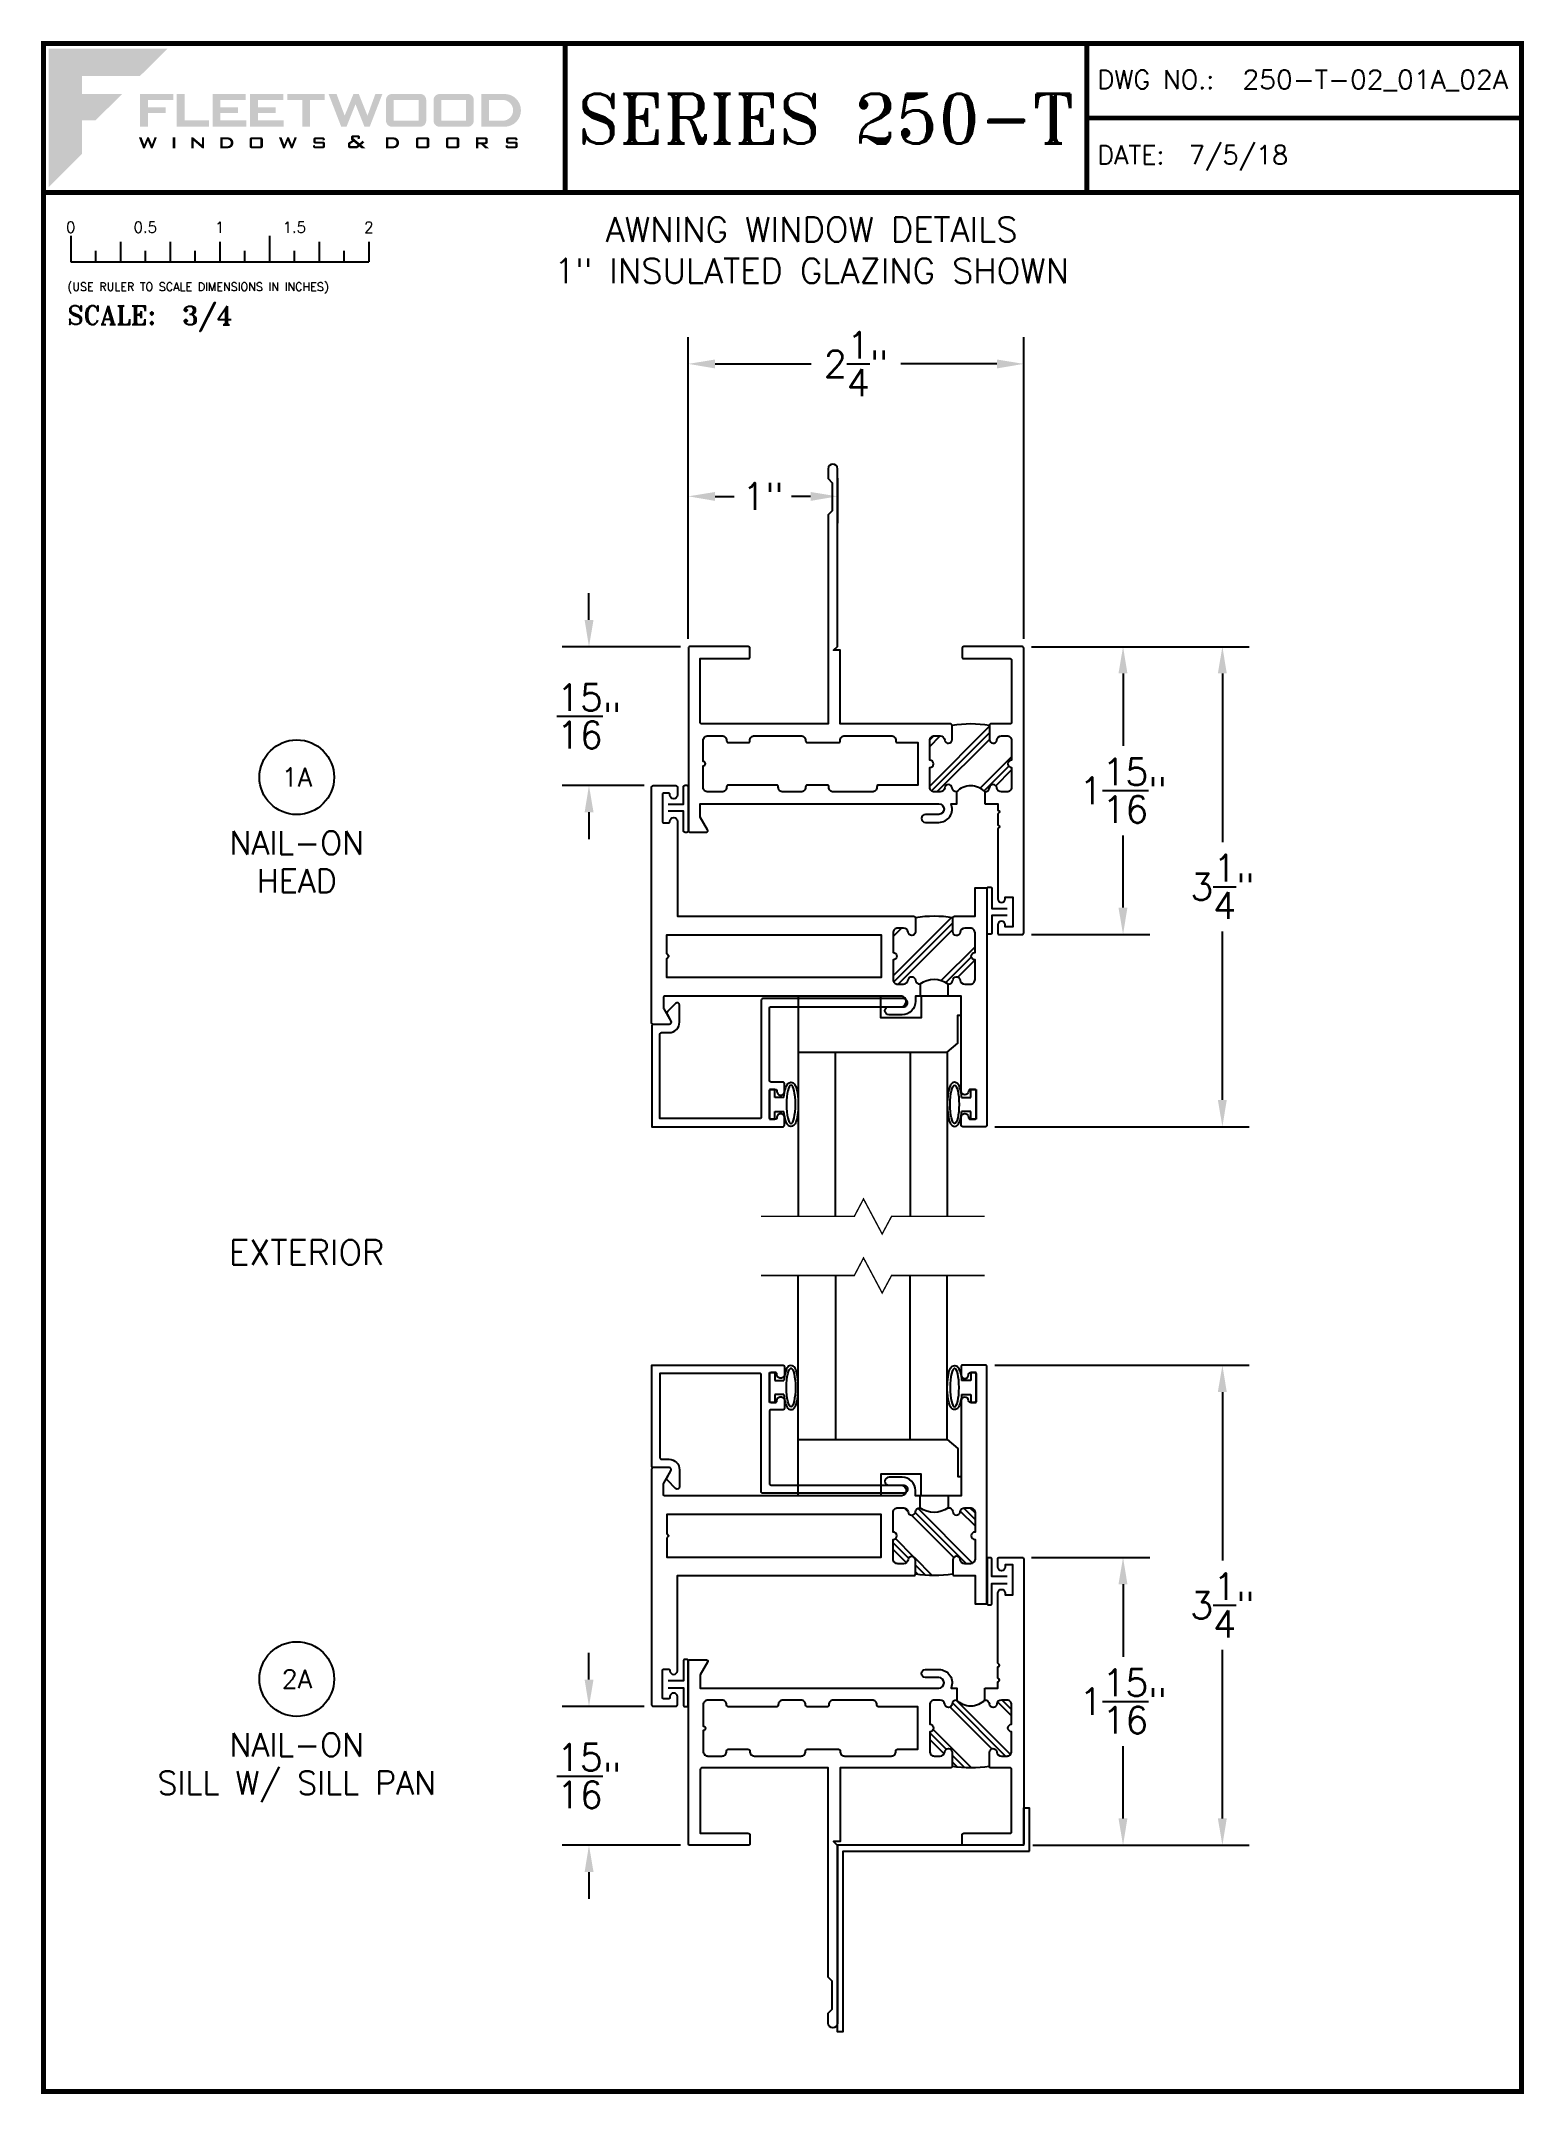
# Paper-space layout 'DETAIL 1A & 2A' of a CAD drawing. Extents: x 0.3 to 7.8, y 0.1 to 10.4.
# The model-space entities are those that its viewports show. They can reach past a viewport. Long polylines and large blocks are cut down to what shows.
import ezdxf
from ezdxf.enums import TextEntityAlignment as Align

# ---------------------------------------------------------------- set-up
doc = ezdxf.new("R2010")
doc.units = 0
doc.header["$LTSCALE"] = 0.25
doc.header["$MEASUREMENT"] = 0
doc.layers.get('0').update_dxf_attribs({"linetype": 'CONTINUOUS'})
doc.layers.get('DEFPOINTS').update_dxf_attribs({"linetype": 'CONTINUOUS'})
for name, color, linetype in [('DIM', 7, 'CONTINUOUS'), ('FRAME', 1, 'CONTINUOUS'), ('GLASS', 7, 'CONTINUOUS'), ('MISC', 7, 'CONTINUOUS'), ('VENT', 5, 'CONTINUOUS'), ('YK_GLASS_STOP', 5, 'CONTINUOUS')]:
    doc.layers.add(name, color=color, linetype=linetype)
doc.layers.add('VP', color=40, linetype='CONTINUOUS', plot=False)
doc.layers.get('VP').off()
doc.styles.add('ROMANS', font='romans')
doc.styles.add('ROMANT', font='romant')
doc.styles.add('SIMPLEX-094', font='simplex.shx', dxfattribs={"height": 0.094})
doc.styles.get("Standard").update_dxf_attribs({"font": 'simplex.shx'})
doc.dimstyles.new('THREE-QUARTER SCALE', dxfattribs={"dimscale": 0.75, "dimtxt": 0.18, "dimasz": 0.18, "dimexe": 0.18, "dimexo": 0.0625, "dimgap": 0.09, "dimtad": 0, "dimtih": 1, "dimtoh": 1, "dimdec": 4, "dimlfac": 1.333, "dimzin": 0, "dimdsep": 46, "dimlunit": 4, "dimtxsty": 'Standard', "dimcen": 0.09, "dimadec": 0, "dimazin": 0, "dimtfac": 1, "dimtdec": 4, "dimtofl": 0, "dimtmove": 0, "dimatfit": 3, "dimfxl": 0, "dimtolj": 1, "dimtzin": 0, "dimarcsym": 0})

# ---------------------------------------------------------------- blocks, each defined once
blk = doc.blocks.new('sectball')
blk.add_circle((0, 0), 0.125)
blk.add_attdef('NO', text='', height=0.062).set_placement((0, 0), align=Align.MIDDLE_CENTER)
for tag, p in [('LINE1', (0, -0.2588)), ('LINE2', (0, -0.3864)), ('LINE3', (0, -0.5214))]:
    blk.add_attdef(tag, text='', height=0.078).set_placement(p, align=Align.CENTER)
blk = doc.blocks.new('Fleetwood_Logo_6-10-15')
h = blk.add_hatch(color=154)
h.dxf.hatch_style = 1
h.paths.add_polyline_path([(0.2526, -0.0017), (0.0019, -0.0017), (0.0019, -0.2942), (0.0725, -0.2236), (0.0725, -0.1535), (0.1007, -0.1535), (0.1567, -0.0976), (0.0725, -0.0976), (0.0725, -0.0596), (0.1946, -0.0596)])
h = blk.add_hatch(color=251)
h.dxf.hatch_style = 1
h.paths.add_polyline_path([(0.2487, -0.1256), (0.2112, -0.1256), (0.2112, -0.1102), (0.2647, -0.1102), (0.2647, -0.0976), (0.1946, -0.0976), (0.1946, -0.1667), (0.2112, -0.1667), (0.2112, -0.1377), (0.2487, -0.1377)])
h = blk.add_hatch(color=251)
h.dxf.hatch_style = 1
h.paths.add_polyline_path([(0.2886, -0.0976), (0.272, -0.0976), (0.272, -0.1667), (0.3401, -0.1667), (0.3401, -0.1535), (0.2886, -0.1535)])
h = blk.add_hatch(color=251)
h.dxf.hatch_style = 1
h.paths.add_polyline_path([(0.4175, -0.0976), (0.3474, -0.0976), (0.3474, -0.1667), (0.4185, -0.1667), (0.4185, -0.1534), (0.364, -0.1534), (0.364, -0.1377), (0.4015, -0.1377), (0.4015, -0.1256), (0.364, -0.1256), (0.364, -0.1102), (0.4175, -0.1102)])
h = blk.add_hatch(color=251)
h.dxf.hatch_style = 1
h.paths.add_polyline_path([(0.4965, -0.0976), (0.4264, -0.0976), (0.4264, -0.1667), (0.4975, -0.1667), (0.4975, -0.1534), (0.443, -0.1534), (0.443, -0.1377), (0.4804, -0.1377), (0.4804, -0.1256), (0.443, -0.1256), (0.443, -0.1102), (0.4965, -0.1102)])
h = blk.add_hatch(color=251)
h.dxf.hatch_style = 1
h.paths.add_polyline_path([(0.5842, -0.0976), (0.5054, -0.0976), (0.5054, -0.1102), (0.5365, -0.1102), (0.5365, -0.1667), (0.5531, -0.1667), (0.5531, -0.1102), (0.5842, -0.1102)])
h = blk.add_hatch(color=251)
h.dxf.hatch_style = 1
h.paths.add_polyline_path([(0.6089, -0.0976), (0.5921, -0.0976), (0.6188, -0.1667), (0.63, -0.1667), (0.6489, -0.1192), (0.6679, -0.1667), (0.6789, -0.1667), (0.7056, -0.0976), (0.6908, -0.0976), (0.6742, -0.1433), (0.6558, -0.0976), (0.6446, -0.0976), (0.6261, -0.1433)])
h = blk.add_hatch(color=251)
h.dxf.hatch_style = 1
h.paths.add_polyline_path([(0.7853, -0.0976), (0.726, -0.0976, 0.414214), (0.7133, -0.1102), (0.7133, -0.154, 0.414214), (0.726, -0.1667), (0.7853, -0.1667, 0.414214), (0.798, -0.154), (0.798, -0.1102, 0.414214)])
h.paths.add_polyline_path([(0.7819, -0.1102), (0.7819, -0.154), (0.7294, -0.154), (0.7294, -0.1102)], flags=16)
h = blk.add_hatch(color=251)
h.dxf.hatch_style = 1
h.paths.add_polyline_path([(0.8856, -0.0976), (0.8262, -0.0976, 0.414214), (0.8136, -0.1102), (0.8136, -0.154, 0.414214), (0.8262, -0.1667), (0.8856, -0.1667, 0.414214), (0.8982, -0.154), (0.8982, -0.1102, 0.414214)])
h.paths.add_polyline_path([(0.8822, -0.1102), (0.8822, -0.154), (0.8296, -0.154), (0.8296, -0.1102)], flags=16)
h = blk.add_hatch(color=251)
h.dxf.hatch_style = 1
h.paths.add_polyline_path([(0.9632, -0.0976), (0.914, -0.0976), (0.914, -0.1667), (0.9632, -0.1667, 1)])
h.paths.add_polyline_path([(0.9301, -0.1102), (0.9593, -0.1102, -1), (0.9593, -0.154), (0.9301, -0.154)], flags=16)
h = blk.add_hatch(color=7)
h.dxf.hatch_style = 1
h.paths.add_polyline_path([(0.2301, -0.1891), (0.2251, -0.1891), (0.2196, -0.2043), (0.2134, -0.1891), (0.2097, -0.1891), (0.2035, -0.2043), (0.1978, -0.1891), (0.1922, -0.1891), (0.2011, -0.2121), (0.2048, -0.2121), (0.2112, -0.1963), (0.2175, -0.2121), (0.2212, -0.2121)])
h = blk.add_hatch(color=7)
h.dxf.hatch_style = 1
h.paths.add_polyline_path([(0.2691, -0.1891), (0.2637, -0.1891), (0.2637, -0.2118), (0.2637, -0.2121), (0.2691, -0.2121)])
h = blk.add_hatch(color=7)
h.dxf.hatch_style = 1
h.paths.add_polyline_path([(0.3077, -0.1964), (0.3259, -0.2121), (0.3298, -0.2121), (0.3298, -0.1891), (0.325, -0.1891), (0.325, -0.2047), (0.3067, -0.1891), (0.3029, -0.1891), (0.3029, -0.2121), (0.3077, -0.2121)])
h = blk.add_hatch(color=7)
h.dxf.hatch_style = 1
h.paths.add_polyline_path([(0.3801, -0.1891), (0.3637, -0.1891), (0.3637, -0.2121), (0.3801, -0.2121, 1)])
h.paths.add_polyline_path([(0.3691, -0.2079), (0.3691, -0.1933), (0.3788, -0.1933, -1), (0.3788, -0.2079)], flags=16)
h = blk.add_hatch(color=7)
h.dxf.hatch_style = 1
h.paths.add_polyline_path([(0.4537, -0.2079), (0.4537, -0.1933, 0.414214), (0.4495, -0.1891), (0.4297, -0.1891, 0.414214), (0.4255, -0.1933), (0.4255, -0.2079, 0.414214), (0.4297, -0.2121), (0.4495, -0.2121, 0.414214)])
h.paths.add_polyline_path([(0.4308, -0.2079), (0.4308, -0.1933), (0.4484, -0.1933), (0.4484, -0.2079)], flags=16)
h = blk.add_hatch(color=7)
h.dxf.hatch_style = 1
h.paths.add_polyline_path([(0.5253, -0.1891), (0.5203, -0.1891), (0.5148, -0.2043), (0.5087, -0.1891), (0.5049, -0.1891), (0.4988, -0.2043), (0.493, -0.1891), (0.4874, -0.1891), (0.4963, -0.2121), (0.5001, -0.2121), (0.5064, -0.1963), (0.5127, -0.2121), (0.5164, -0.2121)])
h = blk.add_hatch(color=7)
h.dxf.hatch_style = 1
h.paths.add_polyline_path([(0.5801, -0.1891), (0.5643, -0.1891, 0.414214), (0.56, -0.1933), (0.56, -0.1981, 0.414214), (0.5643, -0.2024), (0.58, -0.2024), (0.58, -0.2078), (0.5637, -0.2078), (0.5637, -0.2052), (0.5591, -0.2062), (0.5591, -0.2078, 0.414214), (0.5634, -0.2121), (0.5805, -0.2121, 0.414214), (0.5848, -0.2078), (0.5848, -0.2024, 0.414214), (0.5805, -0.1982), (0.5648, -0.1982), (0.5648, -0.193), (0.5798, -0.193), (0.5798, -0.1958), (0.5843, -0.1948), (0.5843, -0.1933, 0.414214)])
h = blk.add_hatch(color=7)
h.dxf.hatch_style = 1
h.paths.add_polyline_path([(0.645, -0.1913, -0.222262), (0.6447, -0.1906), (0.6447, -0.1892), (0.6535, -0.1892), (0.6535, -0.193), (0.6587, -0.1918), (0.6587, -0.189, 0.414214), (0.6544, -0.1847), (0.6437, -0.1847, 0.414214), (0.6394, -0.189), (0.6394, -0.1922, 0.222262), (0.6407, -0.1948), (0.6415, -0.1955), (0.6345, -0.1998, 0.260684), (0.6329, -0.2027), (0.6329, -0.2078, 0.414214), (0.6372, -0.2121), (0.6514, -0.2121, 0.17577), (0.6536, -0.2113), (0.657, -0.2085), (0.6614, -0.2121), (0.6699, -0.2121), (0.6613, -0.2049), (0.6676, -0.1997), (0.6637, -0.1964), (0.6574, -0.2017)])
h.paths.add_polyline_path([(0.6532, -0.2052), (0.6509, -0.2072, -0.17577), (0.6502, -0.2074), (0.6382, -0.2074), (0.6382, -0.2033, -0.260684), (0.6387, -0.2025), (0.6451, -0.1985)], flags=16)
h = blk.add_hatch(color=7)
h.dxf.hatch_style = 1
h.paths.add_polyline_path([(0.7294, -0.1891), (0.713, -0.1891), (0.713, -0.2121), (0.7294, -0.2121, 1)])
h.paths.add_polyline_path([(0.7184, -0.2079), (0.7184, -0.1933), (0.7281, -0.1933, -1), (0.7281, -0.2079)], flags=16)
h = blk.add_hatch(color=7)
h.dxf.hatch_style = 1
h.paths.add_polyline_path([(0.8045, -0.2079), (0.8045, -0.1933, 0.414214), (0.8003, -0.1891), (0.7805, -0.1891, 0.414214), (0.7763, -0.1933), (0.7763, -0.2079, 0.414214), (0.7805, -0.2121), (0.8003, -0.2121, 0.414214)])
h.paths.add_polyline_path([(0.7816, -0.2079), (0.7816, -0.1933), (0.7992, -0.1933), (0.7992, -0.2079)], flags=16)
h = blk.add_hatch(color=7)
h.dxf.hatch_style = 1
h.paths.add_polyline_path([(0.8678, -0.2079), (0.8678, -0.1933, 0.414214), (0.8636, -0.1891), (0.8438, -0.1891, 0.414214), (0.8396, -0.1933), (0.8396, -0.2079, 0.414214), (0.8438, -0.2121), (0.8636, -0.2121, 0.414214)])
h.paths.add_polyline_path([(0.8449, -0.2079), (0.8449, -0.1933), (0.8624, -0.1933), (0.8624, -0.2079)], flags=16)
h = blk.add_hatch(color=7)
h.dxf.hatch_style = 1
h.paths.add_polyline_path([(0.9277, -0.1993), (0.9277, -0.1933, 0.414214), (0.9235, -0.1891), (0.9028, -0.1891), (0.9028, -0.2121), (0.9082, -0.2121), (0.9082, -0.2035), (0.9131, -0.2035), (0.9224, -0.2121), (0.9303, -0.2121), (0.9197, -0.2035), (0.9235, -0.2035, 0.414214)])
h.paths.add_polyline_path([(0.9082, -0.1993), (0.9082, -0.1933), (0.9214, -0.1933, -0.414214), (0.9224, -0.1943), (0.9224, -0.1983, -0.414214), (0.9214, -0.1993)], flags=16)
h = blk.add_hatch(color=7)
h.dxf.hatch_style = 1
h.paths.add_polyline_path([(0.9867, -0.1982), (0.971, -0.1982), (0.971, -0.193), (0.9859, -0.193), (0.9859, -0.1958), (0.9905, -0.1948), (0.9905, -0.1933, 0.414214), (0.9863, -0.1891), (0.9705, -0.1891, 0.414214), (0.9662, -0.1933), (0.9662, -0.1981, 0.414214), (0.9705, -0.2024), (0.9862, -0.2024), (0.9862, -0.2078), (0.9699, -0.2078), (0.9699, -0.2052), (0.9653, -0.2062), (0.9653, -0.2078, 0.414214), (0.9696, -0.2121), (0.9867, -0.2121, 0.414214), (0.991, -0.2078), (0.991, -0.2024, 0.414214)])
blk = doc.blocks.new('A-SIZE_P')
at = {"const_width": 0.025}
blk.add_lwpolyline([(0.313, 0.125), (7.751, 0.125), (7.751, 10.437), (0.313, 10.437)], close=True, dxfattribs=at)
for points in [[(2.938, 10.437), (2.938, 9.687)], [(5.563, 10.437), (5.563, 9.687)], [(5.563, 10.062), (7.751, 10.062)], [(0.313, 9.687), (7.751, 9.687)]]:
    blk.add_lwpolyline(points, dxfattribs=at)
at = {"xscale": 2.387023416083395, "yscale": 2.387023416083395, "zscale": 2.387023416083395}
blk.add_blockref('Fleetwood_Logo_6-10-15', (0.334, 10.416), dxfattribs=at)
for s, style, p in [('DWG NO.:', 'SIMPLEX-094', (5.617, 10.209)), ('DATE:', 'SIMPLEX-094', (5.616, 9.829)), ('SCALE:', 'ROMANT', (0.433, 9.022))]:
    blk.add_text(s, height=0.094, dxfattribs=dict(style=style)).set_placement(p)
for tag, p, style in [('DWG_NO', (6.346, 10.209), 'SIMPLEX-094'), ('DATE', (6.077, 9.829), 'SIMPLEX-094'), ('SCALE', (1.011, 9.02), 'ROMANT')]:
    blk.add_attdef(tag, p, '', height=0.094, dxfattribs=dict(style=style))
for tag, height, style, width, p, p2 in [('DWG_NO_F', 0.094, 'SIMPLEX-094', 1.745692, (6.347, 10.209), (7.683, 10.209)), ('PRODUCT', 0.25, 'ROMANT', 1.390728, (3.001, 9.934), (5.5, 9.934))]:
    blk.add_attdef(tag, text='', height=height, dxfattribs=dict(style=style, width=width)).set_placement(p, p2, align=Align.FIT)
blk = doc.blocks.new('*D78')
at = {"layer": 'DEFPOINTS', "color": 0}
for p in [(3.381, 2.064), (3.058, 1.365), (3.566, 1.365)]:
    blk.add_point(p, dxfattribs=at)
at = {"layer": 'GLASS', "color": 0, "lineweight": -2}
for p, q in [((3.058, 2.199), (3.058, 2.334)), ((3.335, 2.064), (2.923, 2.064)), ((3.519, 1.365), (2.923, 1.365)), ((3.058, 1.23), (3.058, 1.095))]:
    blk.add_line(p, q, dxfattribs=at)
at = {"layer": 'GLASS', "color": 0}
for points in [[(3.036, 2.199), (3.081, 2.199), (3.058, 2.064)], [(3.036, 1.23), (3.081, 1.23), (3.058, 1.365)]]:
    blk.add_solid(points, dxfattribs=at)
at = {"layer": 'GLASS', "color": 0, "insert": (3.058, 1.713), "char_height": 0.135, "attachment_point": 5}
blk.add_mtext('\\A1;{\\H1.000000x;\\S15/16;}"', dxfattribs=at)
blk = doc.blocks.new('*D79')
at = {"layer": 'DEFPOINTS', "color": 0}
for p in [(3.566, 7.4), (3.058, 6.701), (3.381, 6.701)]:
    blk.add_point(p, dxfattribs=at)
at = {"layer": 'GLASS', "color": 0, "lineweight": -2}
for p, q in [((3.058, 7.535), (3.058, 7.67)), ((3.519, 7.4), (2.923, 7.4)), ((3.335, 6.701), (2.923, 6.701)), ((3.058, 6.566), (3.058, 6.431))]:
    blk.add_line(p, q, dxfattribs=at)
at = {"layer": 'GLASS', "color": 0}
for points in [[(3.036, 7.535), (3.081, 7.535), (3.058, 7.4)], [(3.036, 6.566), (3.081, 6.566), (3.058, 6.701)]]:
    blk.add_solid(points, dxfattribs=at)
at = {"layer": 'GLASS', "color": 0, "insert": (3.058, 7.05), "char_height": 0.135, "attachment_point": 5}
blk.add_mtext('\\A1;{\\H1.000000x;\\S15/16;}"', dxfattribs=at)
blk = doc.blocks.new('*D80')
at = {"layer": 'DEFPOINTS', "color": 0}
for p in [(5.238, 7.4), (5.238, 5.951), (5.746, 5.951)]:
    blk.add_point(p, dxfattribs=at)
at = {"layer": 'GLASS', "color": 0, "lineweight": -2}
for p, q in [((5.285, 7.4), (5.881, 7.4)), ((5.746, 7.265), (5.746, 6.9)), ((5.746, 6.086), (5.746, 6.45)), ((5.285, 5.951), (5.881, 5.951))]:
    blk.add_line(p, q, dxfattribs=at)
at = {"layer": 'GLASS', "color": 0}
for points in [[(5.723, 7.265), (5.768, 7.265), (5.746, 7.4)], [(5.723, 6.086), (5.768, 6.086), (5.746, 5.951)]]:
    blk.add_solid(points, dxfattribs=at)
at = {"layer": 'GLASS', "color": 0, "insert": (5.746, 6.675), "char_height": 0.135, "attachment_point": 5}
blk.add_mtext('\\A1;1{\\H1.000000x;\\S15/16;}"', dxfattribs=at)
blk = doc.blocks.new('*D81')
at = {"layer": 'DEFPOINTS', "color": 0}
for p in [(5.238, 7.4), (5.054, 4.983), (6.246, 4.983)]:
    blk.add_point(p, dxfattribs=at)
at = {"layer": 'GLASS', "color": 0, "lineweight": -2}
for p, q in [((5.285, 7.4), (6.381, 7.4)), ((6.246, 7.265), (6.246, 6.416)), ((6.246, 5.118), (6.246, 5.966)), ((5.101, 4.983), (6.381, 4.983))]:
    blk.add_line(p, q, dxfattribs=at)
at = {"layer": 'GLASS', "color": 0}
for points in [[(6.223, 7.265), (6.268, 7.265), (6.246, 7.4)], [(6.223, 5.118), (6.268, 5.118), (6.246, 4.983)]]:
    blk.add_solid(points, dxfattribs=at)
at = {"layer": 'GLASS', "color": 0, "insert": (6.246, 6.191), "char_height": 0.135, "attachment_point": 5}
blk.add_mtext('\\A1;3{\\H1.000000x;\\S1/4;}"', dxfattribs=at)
blk = doc.blocks.new('*D82')
at = {"layer": 'DEFPOINTS', "color": 0}
for p in [(5.246, 8.824), (3.558, 7.392), (5.246, 7.392)]:
    blk.add_point(p, dxfattribs=at)
at = {"layer": 'GLASS', "color": 0, "lineweight": -2}
for p, q in [((3.558, 7.439), (3.558, 8.959)), ((5.246, 7.439), (5.246, 8.959)), ((3.693, 8.824), (4.177, 8.824)), ((5.111, 8.824), (4.627, 8.824))]:
    blk.add_line(p, q, dxfattribs=at)
at = {"layer": 'GLASS', "color": 0}
for points in [[(3.693, 8.846), (3.693, 8.801), (3.558, 8.824)], [(5.111, 8.846), (5.111, 8.801), (5.246, 8.824)]]:
    blk.add_solid(points, dxfattribs=at)
at = {"layer": 'GLASS', "color": 0, "insert": (4.402, 8.824), "char_height": 0.135, "attachment_point": 5}
blk.add_mtext('\\A1;2{\\H1.000000x;\\S1/4;}"', dxfattribs=at)
blk = doc.blocks.new('*D83')
at = {"layer": 'DEFPOINTS', "color": 0}
for p in [(4.308, 8.296), (3.558, 8.157), (3.558, 7.392)]:
    blk.add_point(p, dxfattribs=at)
at = {"layer": 'GLASS', "color": 0, "lineweight": -2}
for p, q in [((3.558, 7.439), (3.558, 8.292)), ((4.308, 8.249), (4.308, 8.022)), ((3.693, 8.157), (3.788, 8.157)), ((4.173, 8.157), (4.078, 8.157))]:
    blk.add_line(p, q, dxfattribs=at)
at = {"layer": 'GLASS', "color": 0}
for points in [[(3.693, 8.179), (3.693, 8.134), (3.558, 8.157)], [(4.173, 8.179), (4.173, 8.134), (4.308, 8.157)]]:
    blk.add_solid(points, dxfattribs=at)
at = {"layer": 'GLASS', "color": 0, "insert": (3.933, 8.157), "char_height": 0.135, "attachment_point": 5}
blk.add_mtext('\\A1;1"', dxfattribs=at)
blk = doc.blocks.new('*D84')
at = {"layer": 'DEFPOINTS', "color": 0}
for p in [(5.238, 2.814), (5.746, 2.814), (5.246, 1.365)]:
    blk.add_point(p, dxfattribs=at)
at = {"layer": 'GLASS', "color": 0, "lineweight": -2}
for p, q in [((5.285, 2.814), (5.881, 2.814)), ((5.746, 2.679), (5.746, 2.314)), ((5.746, 1.5), (5.746, 1.864)), ((5.292, 1.365), (5.881, 1.365))]:
    blk.add_line(p, q, dxfattribs=at)
at = {"layer": 'GLASS', "color": 0}
for points in [[(5.723, 2.679), (5.768, 2.679), (5.746, 2.814)], [(5.723, 1.5), (5.768, 1.5), (5.746, 1.365)]]:
    blk.add_solid(points, dxfattribs=at)
at = {"layer": 'GLASS', "color": 0, "insert": (5.746, 2.089), "char_height": 0.135, "attachment_point": 5}
blk.add_mtext('\\A1;1{\\H1.000000x;\\S15/16;}"', dxfattribs=at)
blk = doc.blocks.new('*D85')
at = {"layer": 'DEFPOINTS', "color": 0}
for p in [(5.054, 3.782), (6.246, 3.782), (5.246, 1.365)]:
    blk.add_point(p, dxfattribs=at)
at = {"layer": 'GLASS', "color": 0, "lineweight": -2}
for p, q in [((5.101, 3.782), (6.381, 3.782)), ((6.246, 3.647), (6.246, 2.798)), ((6.246, 1.5), (6.246, 2.348)), ((5.292, 1.365), (6.381, 1.365))]:
    blk.add_line(p, q, dxfattribs=at)
at = {"layer": 'GLASS', "color": 0}
for points in [[(6.223, 3.647), (6.268, 3.647), (6.246, 3.782)], [(6.223, 1.5), (6.268, 1.5), (6.246, 1.365)]]:
    blk.add_solid(points, dxfattribs=at)
at = {"layer": 'GLASS', "color": 0, "insert": (6.246, 2.573), "char_height": 0.135, "attachment_point": 5}
blk.add_mtext('\\A1;3{\\H1.000000x;\\S1/4;}"', dxfattribs=at)
blk = doc.blocks.new('Three Quarter')
for p, q in [((0.137, -0.219), (0.137, -0.35)), ((0.262, -0.294), (0.262, -0.35)), ((0.387, -0.249), (0.387, -0.35)), ((0.512, -0.294), (0.512, -0.35)), ((0.637, -0.249), (0.637, -0.35)), ((0.762, -0.294), (0.762, -0.35)), ((0.887, -0.249), (0.887, -0.35)), ((1.012, -0.294), (1.012, -0.35)), ((1.137, -0.219), (1.137, -0.35)), ((1.262, -0.294), (1.262, -0.35)), ((1.387, -0.249), (1.387, -0.35)), ((1.512, -0.294), (1.512, -0.35)), ((1.637, -0.249), (1.637, -0.35)), ((0.137, -0.35), (1.637, -0.35))]:
    blk.add_line(p, q)
for s, p in [('0', (0.137, -0.219)), ('0.5', (0.512, -0.219)), ('1', (0.887, -0.219)), ('1.5', (1.262, -0.219)), ('2', (1.637, -0.219))]:
    blk.add_text(s, height=0.055).set_placement(p, align=Align.BOTTOM_CENTER)
at = {"style": 'ROMANS'}
blk.add_text('(USE RULER TO SCALE DIMENSIONS IN INCHES)', height=0.04115, dxfattribs=at).set_placement((0.12, -0.495))
blk = doc.blocks.new('05P88-NAIL-FIN-OG')
h = blk.add_hatch()
h.set_pattern_fill('PLAST', angle=45, style=0)
h.paths.add_polyline_path([(0.006, 1.12, -1), (0.006, 1.17), (0.006, 1.302, 0.414214), (-0.025, 1.333), (-0.063, 1.333, 0.38311), (-0.094, 1.305, -0.947716), (-0.143, 1.308), (-0.143, 1.403, 0.081165), (-0.394, 1.403), (-0.394, 1.308, -0.947716), (-0.443, 1.305, 0.38311), (-0.474, 1.333), (-0.512, 1.333, 0.414214), (-0.544, 1.302), (-0.544, 1.17, -1), (-0.544, 1.12), (-0.544, 0.988, 0.414214), (-0.512, 0.957), (-0.474, 0.957, 0.38311), (-0.443, 0.985, -0.898027), (-0.394, 0.985, 0.38311), (-0.363, 0.957, -0.436275), (-0.174, 0.957, 0.38311), (-0.143, 0.985, -0.898027), (-0.094, 0.985, 0.38311), (-0.063, 0.957), (-0.025, 0.957, 0.414214), (0.006, 0.988)])
for p, q in [((-0.174, 0.957), (-0.174, 0.877)), ((-0.174, 0.877), (-0.097, 0.877))]:
    blk.add_line(p, q)
for points in [[(-1.163, 3.127, 1), (-1.225, 3.127), (-1.225, 3.06), (-1.199, 3.033), (-1.199, 2.845), (-1.225, 2.818), (-1.225, 1.413), (-2.073, 1.413, -0.414214), (-2.084, 1.423), (-2.084, 1.852), (-1.761, 1.852, 0.414214), (-1.751, 1.862), (-1.751, 1.922, 0.414214), (-1.761, 1.932), (-2.154, 1.932, 0.414214), (-2.163, 1.922), (-2.163, 0.697, 0.414214), (-2.154, 0.687), (-2.042, 0.687, 0.57735), (-2.034, 0.702), (-2.084, 0.788), (-2.084, 0.877), (-0.483, 0.877, -1), (-0.483, 0.806), (-0.572, 0.806, 1), (-0.572, 0.752), (-0.483, 0.752, 0.536675), (-0.401, 0.877), (-0.363, 0.877), (-0.363, 0.957, -0.38311), (-0.394, 0.985, 0.898027), (-0.443, 0.985, -0.38311), (-0.474, 0.957), (-0.512, 0.957, -0.414214), (-0.544, 0.988), (-0.544, 1.12, 1), (-0.544, 1.17), (-0.544, 1.302, -0.414214), (-0.512, 1.333), (-0.474, 1.333, -0.38311), (-0.443, 1.305, 0.947716), (-0.394, 1.308), (-0.394, 1.403, 0.414214), (-0.404, 1.413), (-1.145, 1.413), (-1.145, 1.908), (-1.189, 1.908), (-1.163, 1.933)], [(-1.377, 0.988, -0.414214), (-1.408, 0.957), (-1.529, 0.957, -0.414214), (-1.56, 0.988), (-1.56, 0.992, 0.414214), (-1.569, 1.002), (-1.897, 1.002, 0.414214), (-1.907, 0.992), (-1.907, 0.988, -0.414214), (-1.938, 0.957), (-2.032, 0.957, -0.414214), (-2.064, 0.988), (-2.064, 1.132, 1), (-2.064, 1.162), (-2.064, 1.302, -0.414214), (-2.032, 1.333), (-1.938, 1.333, -0.414214), (-1.907, 1.302), (-1.907, 1.302), (-1.907, 1.298, 0.414214), (-1.897, 1.288), (-1.761, 1.288, 0.414214), (-1.751, 1.298), (-1.751, 1.302), (-1.751, 1.302, -0.414214), (-1.72, 1.333), (-1.408, 1.333, -0.414214), (-1.377, 1.302), (-1.377, 1.302), (-1.377, 1.298, 0.414214), (-1.367, 1.288), (-1.155, 1.288, 0.414214), (-1.145, 1.298), (-1.145, 1.302), (-1.145, 1.302, -0.414214), (-1.114, 1.333), (-0.802, 1.333, -0.414214), (-0.771, 1.302), (-0.771, 1.302), (-0.771, 1.298, 0.414214), (-0.761, 1.288), (-0.623, 1.288), (-0.623, 1.002), (-0.889, 1.002, 0.414214), (-0.898, 0.992), (-0.898, 0.988, -0.414214), (-0.93, 0.957), (-1.19, 0.957, -0.414214), (-1.221, 0.988), (-1.221, 0.992, 0.414214), (-1.23, 1.002), (-1.367, 1.002, 0.414214), (-1.377, 0.992)]]:
    blk.add_lwpolyline(points, format="xyb", close=True)
blk.add_lwpolyline([(-0.154, 0.877), (-0.087, 0.877), (-0.087, 0.838, 0.317837), (-0.083, 0.833, -0.707107), (-0.083, 0.814, 0.317837), (-0.087, 0.81), (-0.087, 0.738, 0.317837), (-0.083, 0.733, -0.707107), (-0.083, 0.714, 0.317837), (-0.087, 0.71), (-0.087, 0.239, 1), (-0.037, 0.239), (-0.037, 0.25), (0.014, 0.25), (0.014, 0.05), (-0.037, 0.05), (-0.037, 0.064, 1), (-0.087, 0.064), (-0.087, 0.01, 0.414214), (-0.076, 0), (0.076, 0, 0.414214), (0.087, 0.01), (0.087, 1.922, 0.414214), (0.076, 1.932), (-0.316, 1.932, 0.414214), (-0.326, 1.922), (-0.326, 1.862, 0.414214), (-0.316, 1.852), (-0.003, 1.852, -0.414214), (0.006, 1.842), (0.006, 1.423, -0.414214), (-0.003, 1.413), (-0.134, 1.413, 0.414214), (-0.143, 1.403), (-0.143, 1.308, 0.947716), (-0.094, 1.305, -0.38311), (-0.063, 1.333), (-0.025, 1.333, -0.414214), (0.006, 1.302), (0.006, 1.17, 1), (0.006, 1.12), (0.006, 0.988, -0.414214), (-0.025, 0.957), (-0.063, 0.957, -0.38311), (-0.094, 0.985, 0.898027), (-0.143, 0.985, -0.009247), (-0.143, 0.984)], format="xyb")
at = {"color": 7}
for centre, radius, start, end in [((-0.269, 0.638), 0.775, 80.7195, 99.2805), ((-0.269, 0.869), 0.129, 42.8591, 137.1409)]:
    blk.add_arc(centre, radius, start, end, dxfattribs=at)
blk.add_arc((-0.174, 0.988), 0.031, 270, 353.8494)
blk = doc.blocks.new('05P11-Z-BAR')
h = blk.add_hatch()
h.set_pattern_fill('PLAST', angle=45, style=0)
h.set_pattern_definition([(45, (-0.3846, -1e-07), (-0.176777, 0.176777), []), (45, (-0.4067, 0.0221), (-0.176777, 0.176777), []), (45, (-0.4288, 0.0442), (-0.176777, 0.176777), [])])
h.paths.add_polyline_path([(0.006, 1.12, -0.414214), (-0.018, 1.145, -0.414214), (0.006, 1.17), (0.006, 1.302, 0.414214), (-0.025, 1.333), (-0.063, 1.333, 0.38311), (-0.094, 1.305, -0.947716), (-0.143, 1.308), (-0.143, 1.403, 0.087329), (-0.394, 1.403), (-0.394, 1.308, -1), (-0.443, 1.308, 0.352985), (-0.473, 1.333), (-0.512, 1.333, 0.414214), (-0.544, 1.302), (-0.544, 1.17, -0.414214), (-0.518, 1.145, -0.414214), (-0.544, 1.12), (-0.544, 0.988, 0.414214), (-0.512, 0.957), (-0.474, 0.957, 0.38311), (-0.443, 0.985, -0.898027), (-0.394, 0.985, 0.38311), (-0.363, 0.957, -0.325577), (-0.174, 0.957, 0.363634), (-0.143, 0.982, -0.947716), (-0.094, 0.985, 0.38311), (-0.063, 0.957), (-0.025, 0.957, 0.414214), (0.006, 0.988)])
blk.add_line((-0.087, 0.877), (-0.087, 0.877))
for points in [[(-2.164, 2.28, -0.414214), (-2.154, 2.29), (-2.001, 2.29, -0.414214), (-1.991, 2.28), (-1.991, 2.226, -1), (-2.041, 2.226), (-2.041, 2.23, 0.414214), (-2.051, 2.24), (-2.081, 2.24, 0.414214), (-2.091, 2.23), (-2.091, 2.05, 0.414214), (-2.081, 2.04), (-2.051, 2.04, 0.414214), (-2.041, 2.05), (-2.041, 2.051, -1), (-1.991, 2.051), (-1.991, 1.413), (-0.403, 1.413, -0.414214), (-0.394, 1.403), (-0.394, 1.306, -0.888834), (-0.443, 1.306, 0.377258), (-0.474, 1.333), (-0.512, 1.333, 0.414214), (-0.544, 1.302), (-0.544, 1.17, -1), (-0.544, 1.12), (-0.544, 0.988, 0.414214), (-0.512, 0.957), (-0.474, 0.957, 0.383109), (-0.443, 0.985, -0.898027), (-0.394, 0.985, 0.38311), (-0.363, 0.957), (-0.363, 0.877), (-0.394, 0.877), (-0.394, 0.842, -0.414214), (-0.483, 0.752), (-0.571, 0.752, -1), (-0.571, 0.806), (-0.486, 0.806, 0.859155), (-0.486, 0.877), (-2.074, 0.877, 0.414214), (-2.084, 0.867), (-2.084, 0.797, 0.131652), (-2.082, 0.792), (-2.035, 0.709, -0.577353), (-2.048, 0.687), (-2.154, 0.687, -0.414214), (-2.164, 0.697), (-2.164, 2.28)], [(-0.025, 0.957, 0.414214), (0.006, 0.988), (0.006, 1.12, -1), (0.006, 1.17), (0.006, 1.302, 0.414214), (-0.025, 1.333), (-0.063, 1.333, 0.38311), (-0.094, 1.305, -0.947716), (-0.143, 1.308), (-0.143, 1.403, -0.414214), (-0.133, 1.413), (0.006, 1.413), (0.006, 1.603), (0.086, 1.603), (0.086, 0.01, -0.414214), (0.077, 0), (-0.077, 0, -0.414214), (-0.087, 0.01), (-0.087, 0.064, -1), (-0.037, 0.064), (-0.037, 0.06, 0.414214), (-0.027, 0.05), (0.003, 0.05, 0.414214), (0.014, 0.06), (0.014, 0.24, 0.414214), (0.003, 0.25), (-0.027, 0.25, 0.414214), (-0.037, 0.24), (-0.037, 0.239, -1), (-0.087, 0.239), (-0.087, 0.877), (-0.174, 0.877), (-0.174, 0.957, 0.363634), (-0.143, 0.982, -0.947716), (-0.094, 0.985, 0.38311), (-0.063, 0.957), (-0.025, 0.957)]]:
    blk.add_lwpolyline(points, format="xyb")
blk.add_lwpolyline([(-2.063, 1.16), (-2.063, 1.288), (-0.623, 1.288), (-0.623, 1.002), (-2.063, 1.002), (-2.063, 1.129), (-2.048, 1.145)], close=True)
at = {"color": 7}
for centre, radius, start, end in [((-0.269, 0.638), 0.775, 80.7195, 99.2805), ((-0.269, 0.828), 0.16, 53.9319, 126.0681)]:
    blk.add_arc(centre, radius, start, end, dxfattribs=at)
blk = doc.blocks.new('05P09-1in_GLASS_STOP')
for p, q in [((-1.338, 0.25), (-1.373, 0.25)), ((-1.373, 0.25), (-1.373, 0.05)), ((-1.338, 0.197), (-1.338, 0.25)), ((-1.276, 0.197), (-1.338, 0.197)), ((-0.084, 0.197), (-0.022, 0.197)), ((-0.022, 0.197), (-0.022, 0.25)), ((-0.022, 0.25), (0.013, 0.25)), ((0.013, 0.25), (0.013, 0.05)), ((-1.373, 0.05), (-1.338, 0.05)), ((-1.338, 0.05), (-1.338, 0.102)), ((-1.338, 0.102), (-1.276, 0.102)), ((-0.022, 0.102), (-0.084, 0.102)), ((-0.022, 0.05), (-0.022, 0.102)), ((0.013, 0.05), (-0.022, 0.05))]:
    blk.add_line(p, q)
blk.add_lwpolyline([(-2.035, 0.709, -0.57735), (-2.047, 0.687), (-2.153, 0.687, 0.414214), (-2.163, 0.677), (-2.163, 0), (-1.283, 0, 0.414214), (-1.273, 0.01), (-1.273, 0.062, 0.414214), (-1.298, 0.087, 0.435311), (-1.323, 0.061, -0.435311), (-1.333, 0.05), (-1.363, 0.05, -0.414214), (-1.373, 0.06), (-1.373, 0.24, -0.414214), (-1.363, 0.25), (-1.333, 0.25, -0.435311), (-1.323, 0.239, 0.435311), (-1.298, 0.212, 0.414214), (-1.273, 0.237), (-1.273, 0.29, 0.414214), (-1.283, 0.3), (-1.363, 0.3, -0.414214), (-1.373, 0.31), (-1.373, 0.795, -0.414214), (-1.363, 0.805), (-0.474, 0.805, 0.414214), (-0.447, 0.832), (-0.447, 0.833, 0.414214), (-0.474, 0.86), (-1.418, 0.86, 0.414214), (-1.428, 0.85), (-1.428, 0.065, -0.414214), (-1.438, 0.055), (-2.108, 0.055), (-2.108, 0.622, -0.414214), (-2.098, 0.632), (-2.047, 0.632, 0.414214), (-1.977, 0.702), (-1.977, 0.817, 0.668179), (-2.003, 0.828), (-2.058, 0.773, 0.339454), (-2.06, 0.755)], format="xyb", close=True)
at = {"extrusion": (0, 0, -1)}
blk.add_ellipse((-1.229, 0.15), major_axis=(0, 0.129), ratio=0.232303, dxfattribs=at)
blk.add_ellipse((-0.131, 0.15), major_axis=(0, 0.129), ratio=0.232303)
for points in [[(-1.276, 0.197), (-1.274, 0.219), (-1.271, 0.239), (-1.262, 0.269), (-1.258, 0.28), (-1.245, 0.294), (-1.237, 0.298), (-1.229, 0.298), (-1.218, 0.298), (-1.21, 0.292), (-1.201, 0.279), (-1.197, 0.272), (-1.187, 0.244), (-1.183, 0.215), (-1.178, 0.136), (-1.182, 0.085), (-1.194, 0.034), (-1.198, 0.022), (-1.214, 0.005), (-1.228, 0), (-1.249, 0.008), (-1.254, 0.016), (-1.262, 0.032), (-1.265, 0.041), (-1.272, 0.067), (-1.274, 0.084), (-1.276, 0.102)], [(-0.084, 0.197), (-0.086, 0.219), (-0.089, 0.239), (-0.098, 0.269), (-0.102, 0.28), (-0.115, 0.294), (-0.123, 0.298), (-0.131, 0.298), (-0.142, 0.298), (-0.15, 0.292), (-0.159, 0.279), (-0.163, 0.272), (-0.173, 0.244), (-0.177, 0.215), (-0.182, 0.136), (-0.178, 0.085), (-0.166, 0.034), (-0.162, 0.022), (-0.146, 0.005), (-0.132, 0), (-0.111, 0.008), (-0.106, 0.016), (-0.098, 0.032), (-0.095, 0.041), (-0.088, 0.067), (-0.086, 0.084), (-0.084, 0.102)]]:
    blk.add_open_spline(points, degree=3, knots=[5.075676, 5.075676, 5.075676, 5.075676, 5.596595, 5.596595, 6.055763, 6.055763, 6.283185, 6.283185, 6.283185, 6.572914, 6.572914, 6.862642, 6.862642, 7.608886, 7.608886, 8.676451, 8.676451, 9.18434, 9.18434, 9.518242, 9.518242, 9.852144, 9.852144, 10.186046, 10.186046, 10.631436, 10.631436, 10.631436, 10.631436])

msp = doc.modelspace()

# ---------------------------------------------------------------- linework, layer by layer
at = {"layer": 'GLASS', "linetype": 'Continuous'}
for p, q in [((13.367, 29.874), (13.367, 28.772)), ((13.616, 28.772), (13.616, 29.874)), ((14.119, 29.874), (14.119, 28.772)), ((14.367, 29.874), (14.367, 28.772)), ((13.367, 27.273), (13.367, 28.375)), ((13.616, 28.375), (13.616, 27.273)), ((14.119, 27.273), (14.119, 28.375)), ((14.367, 27.273), (14.367, 28.375))]:
    msp.add_line(p, q, dxfattribs=at)
at = {"layer": 'GLASS', "const_width": 0.0094}
for points in [[(13.117, 28.772), (13.743, 28.772), (13.805, 28.889), (13.93, 28.654), (13.993, 28.772), (14.617, 28.772)], [(13.117, 28.375), (13.743, 28.375), (13.805, 28.493), (13.93, 28.258), (13.993, 28.375), (14.617, 28.375)]]:
    msp.add_lwpolyline(points, dxfattribs=at)
at = {"layer": 'MISC', "linetype": 'Continuous'}
for points in [[(12.495, 31.54), (12.597, 31.54), (12.597, 31.656, -0.414214), (12.607, 31.666), (12.619, 31.666, -0.414214), (12.629, 31.656), (12.629, 31.36, -0.414214), (12.619, 31.35)], [(12.619, 31.35), (12.607, 31.35, -0.414214), (12.597, 31.36), (12.597, 31.493), (12.495, 31.493)], [(14.768, 30.793), (14.667, 30.793), (14.667, 30.677, -0.414214), (14.657, 30.667), (14.644, 30.667, -0.414214), (14.634, 30.677), (14.634, 30.973, -0.414214), (14.644, 30.983)], [(14.644, 30.983), (14.657, 30.983, -0.414214), (14.667, 30.973), (14.667, 30.84), (14.768, 30.84)], [(14.768, 26.354), (14.667, 26.354), (14.667, 26.47, 0.414214), (14.657, 26.48), (14.644, 26.48, 0.414214), (14.634, 26.47), (14.634, 26.174, 0.414214), (14.644, 26.164)], [(14.644, 26.164), (14.657, 26.164, 0.414214), (14.667, 26.174), (14.667, 26.307), (14.768, 26.307)], [(12.495, 25.607), (12.597, 25.607), (12.597, 25.491, 0.414214), (12.607, 25.481), (12.619, 25.481, 0.414214), (12.629, 25.491), (12.629, 25.787, 0.414214), (12.619, 25.797)], [(12.619, 25.797), (12.607, 25.797, 0.414214), (12.597, 25.787), (12.597, 25.654), (12.495, 25.654)]]:
    msp.add_lwpolyline(points, format="xyb", dxfattribs=at)
at = {"layer": 'MISC'}
for points in [[(14.461, 30.251), (14.192, 30.251), (14.192, 30.106), (13.92, 30.106), (13.92, 30.251), (13.367, 30.251), (13.367, 29.874), (14.367, 29.874), (14.437, 29.934), (14.437, 30.122), (14.461, 30.122)], [(14.461, 26.896), (14.192, 26.896), (14.192, 27.041), (13.92, 27.041), (13.92, 26.896), (13.367, 26.896), (13.367, 27.273), (14.367, 27.273), (14.437, 27.213), (14.437, 27.025), (14.461, 27.025)]]:
    msp.add_lwpolyline(points, dxfattribs=at)
msp.add_lwpolyline([(14.919, 24.51), (14.919, 24.8), (14.879, 24.8), (14.879, 24.55), (13.629, 24.55), (13.629, 23.3), (13.669, 23.3), (13.669, 24.51)], close=True, dxfattribs=at)

# ---------------------------------------------------------------- block references
at = {"layer": 'FRAME'}
msp.add_blockref('05P88-NAIL-FIN-OG', (14.793, 30.665), dxfattribs=at)
at = {"layer": 'FRAME', "xscale": -1, "rotation": 180}
msp.add_blockref('05P88-NAIL-FIN-OG', (14.793, 26.482), dxfattribs=at)
at = {"layer": 'VENT'}
msp.add_blockref('05P11-Z-BAR', (14.547, 29.374), dxfattribs=at)
at = {"layer": 'VENT', "xscale": -1, "rotation": 180}
msp.add_blockref('05P11-Z-BAR', (14.547, 27.773), dxfattribs=at)
at = {"layer": 'YK_GLASS_STOP'}
msp.add_blockref('05P09-1in_GLASS_STOP', (14.547, 29.374), dxfattribs=at)
at = {"layer": 'YK_GLASS_STOP', "xscale": -1, "rotation": 180}
msp.add_blockref('05P09-1in_GLASS_STOP', (14.547, 27.773), dxfattribs=at)

psp = doc.layouts.new('DETAIL 1A & 2A')

# ---------------------------------------------------------------- block references
at = {"layer": 'DIM', "xscale": 1.504, "yscale": 1.504, "zscale": 1.504}
for p, values in [((1.58757, 6.742717), {'NO': '1A', 'LINE1': 'NAIL-ON', 'LINE2': 'HEAD'}), ((1.58757, 2.201692), {'NO': '2A', 'LINE1': 'NAIL-ON', 'LINE2': 'SILL W/ SILL PAN'})]:
    psp.add_blockref('sectball', p, dxfattribs=at).add_auto_attribs(values)
at = {"layer": 'GLASS'}
ref = psp.add_blockref('A-SIZE_P', (0, 0), dxfattribs=at)
ref.add_attrib('DWG_NO_F', '250-T-02_01A_02A', dxfattribs={"layer": '0', "height": 0.094, "style": 'SIMPLEX-094', "width": 0.899137}).set_placement((6.346833, 10.208673), (7.683036, 10.208673), align=Align.FIT)
ref.add_attrib('DATE', '7/5/18', (6.077412, 9.828844), dxfattribs={"layer": '0', "height": 0.094, "style": 'SIMPLEX-094'})
ref.add_attrib('SCALE', '3/4', (1.011009, 9.020349), dxfattribs={"layer": '0', "height": 0.094, "style": 'ROMANT'})
ref.add_attrib('PRODUCT', 'SERIES 250-T', dxfattribs={"layer": '0', "height": 0.25, "style": 'ROMANT', "width": 0.875}).set_placement((3.0005, 9.933516), (5.5005, 9.933516), align=Align.FIT)
psp.add_blockref('Three Quarter', (0.313, 9.687), dxfattribs=at)

# ---------------------------------------------------------------- texts
at = {"layer": 'DIM', "char_height": 0.125, "attachment_point": 5}
for s, insert, width in [('AWNING WINDOW DETAILS\\P1" INSULATED GLAZING SHOWN', (4.178437, 9.396805), 4.10345544), ('EXTERIOR', (1.63712, 4.350011), 1.79121078)]:
    psp.add_mtext(s, dxfattribs=dict(at, insert=insert, width=width))

# ---------------------------------------------------------------- dimensions: what is measured, and where the dimension line sits
at = {"layer": 'GLASS'}
dim = psp.add_linear_dim(base=(5.245595, 8.823544), p1=(3.558095, 7.392379), p2=(5.245595, 7.392379), dimstyle='THREE-QUARTER SCALE', dxfattribs=at)
dim.commit()
dim.dimension.update_dxf_attribs({"geometry": '*D82', "text_midpoint": (4.401845, 8.823544), "dimtype": 160})
dim = psp.add_linear_dim(base=(3.5580945043, 8.1569395574), p1=(4.3080945043, 8.2959672148), p2=(3.5580945043, 7.3923786504), dimstyle='THREE-QUARTER SCALE', dxfattribs=at)
dim.commit()
dim.dimension.update_dxf_attribs({"geometry": '*D83', "text_midpoint": (3.9330945043, 8.1569395574)})
for base, p1, p2, picture, middle in [((3.058095, 6.700504), (3.565595, 7.399879), (3.38147, 6.700504), '*D79', (3.058095, 7.050191)), ((6.245595, 3.781849), (5.245595, 1.364974), (5.05397, 3.781849), '*D85', (6.245595, 2.573411)), ((5.745595, 2.813974), (5.245595, 1.364974), (5.238095, 2.813974), '*D84', (5.745595, 2.089474))]:
    dim = psp.add_linear_dim(base=base, p1=p1, p2=p2, angle=90, dimstyle='THREE-QUARTER SCALE', dxfattribs=at)
    dim.commit()
    dim.dimension.update_dxf_attribs({"geometry": picture, "text_midpoint": middle})
for base, p1, p2, picture, middle in [((6.245595, 4.983004), (5.238095, 7.399879), (5.05397, 4.983004), '*D81', (6.245595, 6.191441)), ((5.745595, 5.950879), (5.238095, 7.399879), (5.238095, 5.950879), '*D80', (5.745595, 6.675379)), ((3.058095, 1.364974), (3.38147, 2.064349), (3.565595, 1.364974), '*D78', (3.058095, 1.712974))]:
    dim = psp.add_linear_dim(base=base, p1=p1, p2=p2, angle=90, dimstyle='THREE-QUARTER SCALE', dxfattribs=at)
    dim.commit()
    dim.dimension.update_dxf_attribs({"geometry": picture, "text_midpoint": middle, "dimtype": 160})

# ---------------------------------------------------------------- viewports
at = {"layer": 'VP'}
psp.add_viewport(center=(4.374645, 4.401193), size=(2.527258, 8.1572317), view_center_point=(13.718071, 28.598512), view_height=10.8763089, dxfattribs=at)

doc.saveas('drawing.dxf')
